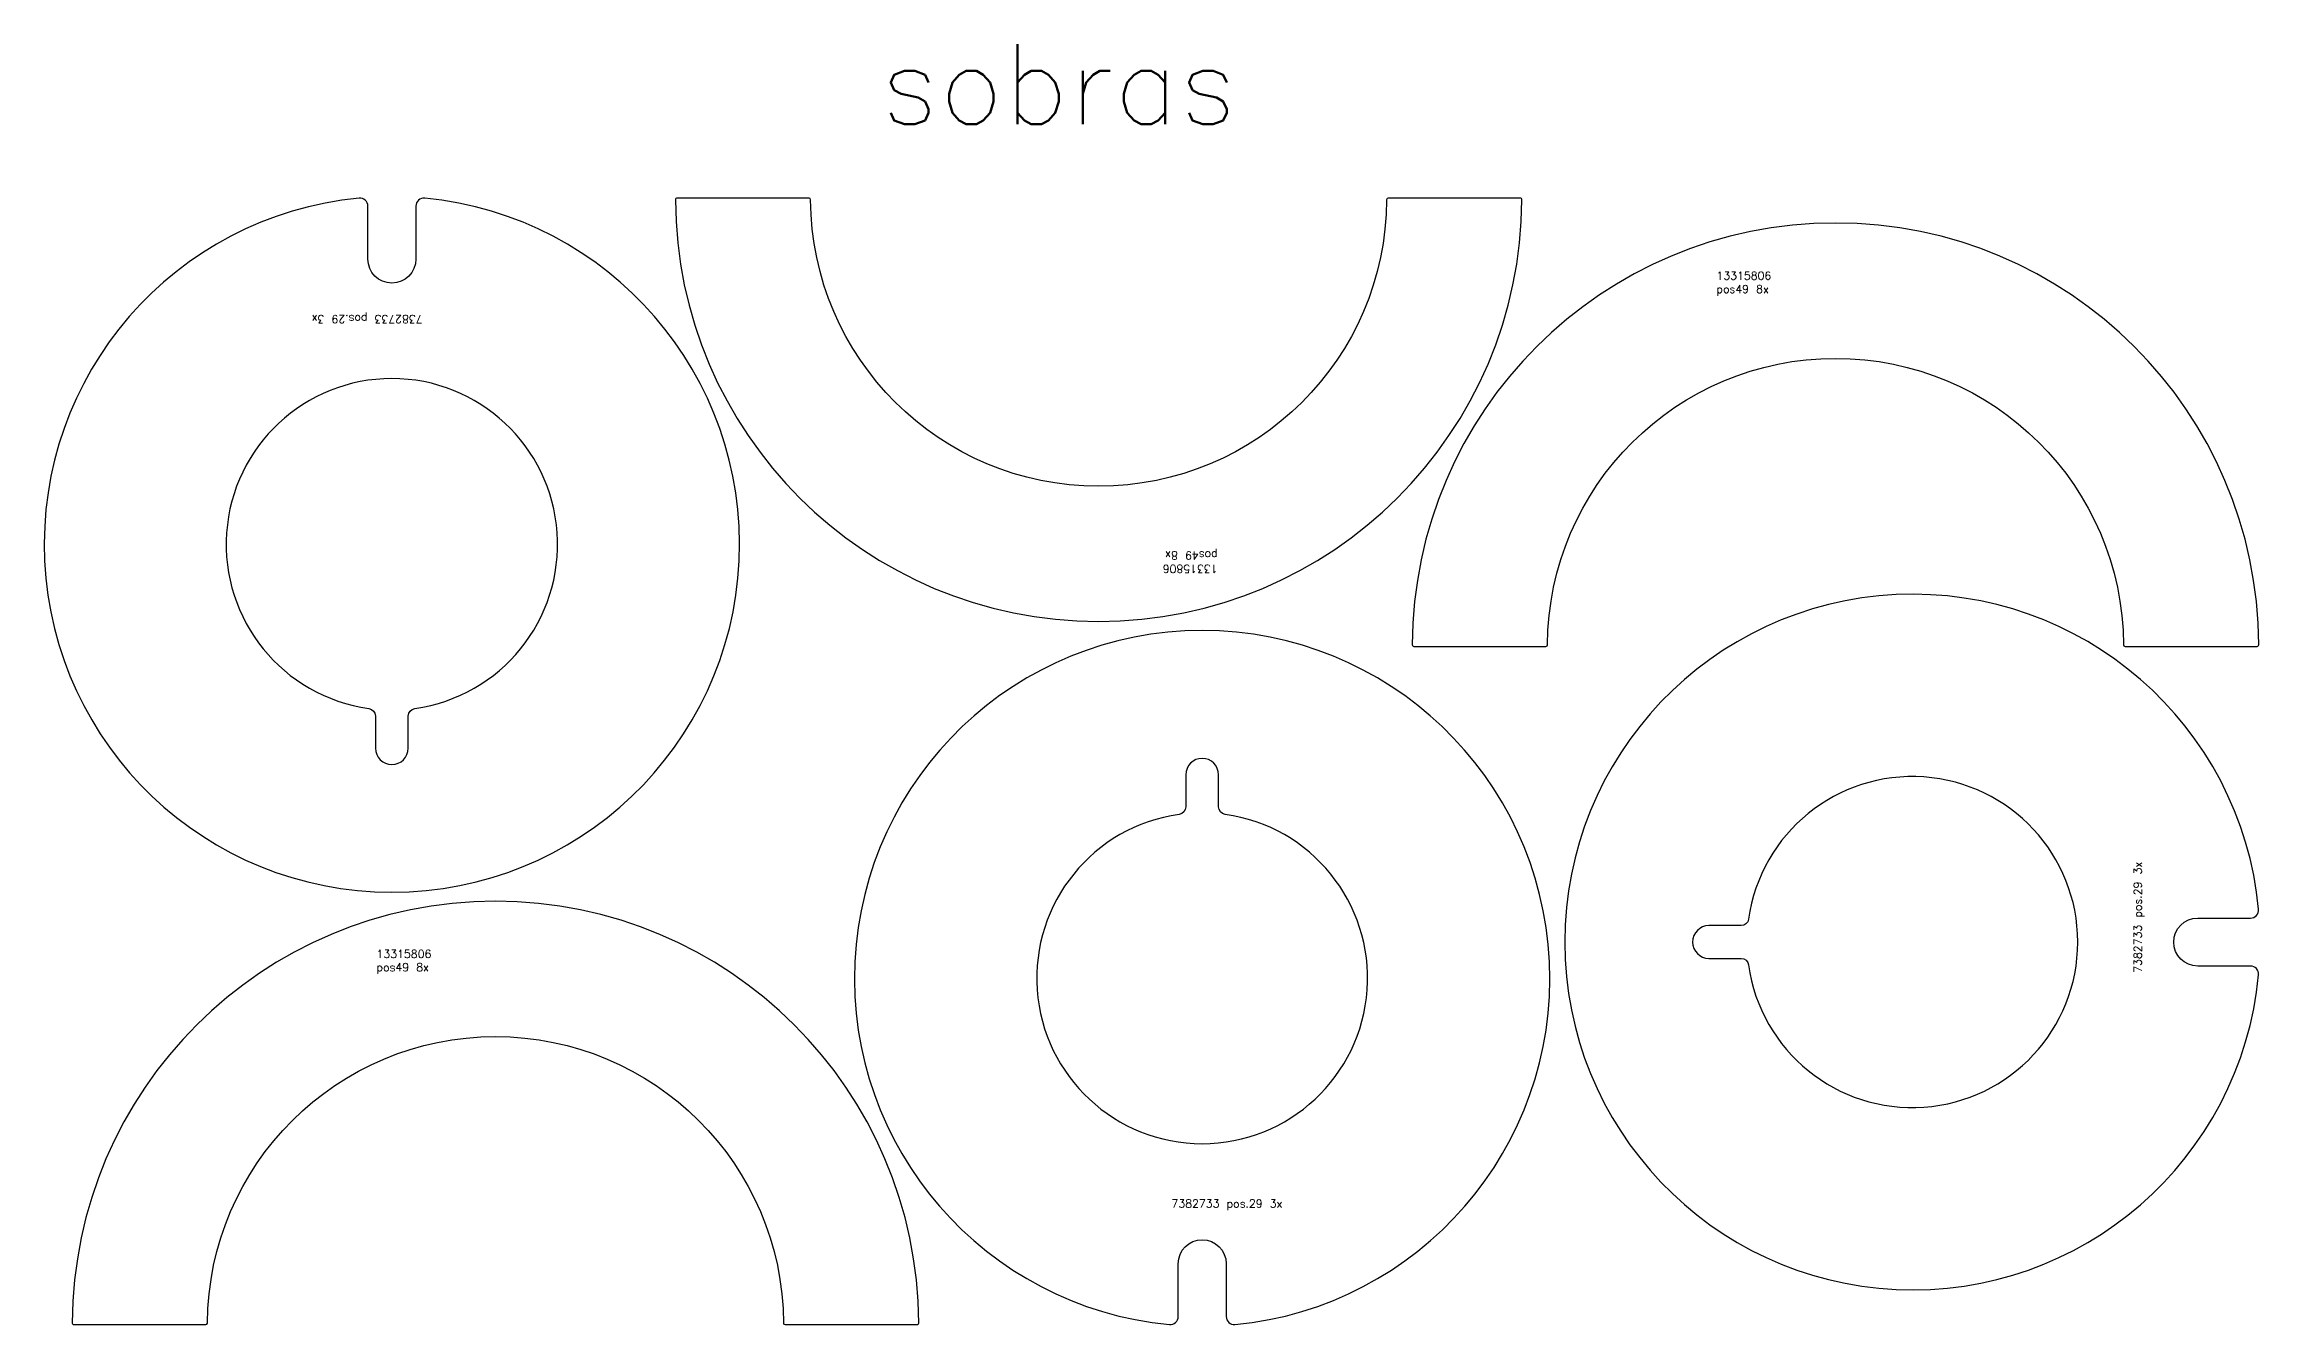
# Model space of a CAD drawing. Header units: millimetres. Extents: x 0 to 10914, y -105 to 2376.
# Drawn here: x 8146 to 10914, y 776 to 2376 of the extents above; entities that cross this region are included whole.
import ezdxf

# ---------------------------------------------------------------- set-up
doc = ezdxf.new("R2010")
doc.units = ezdxf.units.MM
doc.layers.add('--NestedParts--', color=7, linetype='Continuous')
doc.layers.add('Texto', color=7, linetype='Continuous')
doc.styles.get("Standard").update_dxf_attribs({"font": 'txt.shx'})

msp = doc.modelspace()

# ---------------------------------------------------------------- linework, layer by layer
at = {"layer": '--NestedParts--', "color": 7}
for points in [[(8550.5, 2173.9, 0.442131), (8539.6, 2183.9, 21.177781), (8621.5, 2183.9, 0.442131), (8610.5, 2173.9), (8610.5, 2107.8, -0.999999), (8550.5, 2107.8)], [(9825.9, 2184, 0.412596), (9823.9, 2182, -0.99449), (9103.9, 2182, 0.412596), (9101.9, 2184), (8936.9, 2184, 0.415326), (8934.9, 2182, 0.996212), (9992.9, 2182, 0.415326), (9990.9, 2184)], [(10023, 1623.9, 0.412596), (10025, 1625.8, -0.99449), (10745, 1625.8, 0.412596), (10747, 1623.9), (10912, 1623.9, 0.415326), (10914, 1625.9, 0.996212), (9856, 1625.9, 0.415326), (9858, 1623.9)], [(8601, 1496.8), (8601, 1536.9, -0.374059), (8609.2, 1546.3, 14.363713), (8551.8, 1546.3, -0.374059), (8560, 1536.9), (8560, 1496.8, 0.999998)], [(10903.9, 1284.5, 0.442131), (10913.9, 1295.4, 21.177781), (10913.9, 1213.5, 0.442131), (10903.9, 1224.5), (10837.8, 1224.5, -0.999999), (10837.8, 1284.5)], [(9623.4, 786.4, 0.442131), (9634.3, 776.5, 21.177781), (9552.4, 776.5, 0.442131), (9563.4, 786.4), (9563.4, 852.5, -0.999999), (9623.4, 852.5)], [(9572.9, 1463.5), (9572.9, 1423.4, -0.374059), (9564.7, 1414, 14.363713), (9622, 1414, -0.374059), (9613.9, 1423.4), (9613.9, 1463.5, 0.999998)], [(10226.8, 1234), (10266.9, 1234, -0.374059), (10276.3, 1225.8, 14.363713), (10276.3, 1283.1, -0.374059), (10266.9, 1275), (10226.8, 1275, 0.999998)], [(8348, 776.4, 0.412596), (8350, 778.3, -0.99449), (9070, 778.3, 0.412596), (9072, 776.4), (9237, 776.4, 0.415326), (9239, 778.4, 0.996212), (8181, 778.4, 0.415326), (8183, 776.4)]]:
    msp.add_lwpolyline(points, format="xyb", close=True, dxfattribs=at)

# ---------------------------------------------------------------- texts
at = {"insert": (9191.2, 2376.2), "char_height": 100, "attachment_point": 1}
msp.add_mtext('sobras', dxfattribs=at)
at = {"layer": 'Texto', "color": 3, "char_height": 10, "attachment_point": 1}
for s, insert, width in [('13315806\\Ppos49 8x', (10236.2, 2092.1), 336.947), ('13315806\\Ppos49 8x', (8561.3, 1244.7), 336.947), ('7382733 pos.29 3x', (9555, 932.7), 239.451)]:
    msp.add_mtext(s, dxfattribs=dict(at, insert=insert, width=width))
for s, insert, width, rotation in [('7382733 pos.29 3x', (8618.9, 2027.7), 239.451, 180), ('13315806\\Ppos49 8x', (9612.6, 1715.7), 336.947, 180), ('7382733 pos.29 3x', (10757.7, 1216.1), 239.451, 90)]:
    msp.add_mtext(s, dxfattribs=dict(at, insert=insert, width=width, rotation=rotation))

doc.saveas('drawing.dxf')
